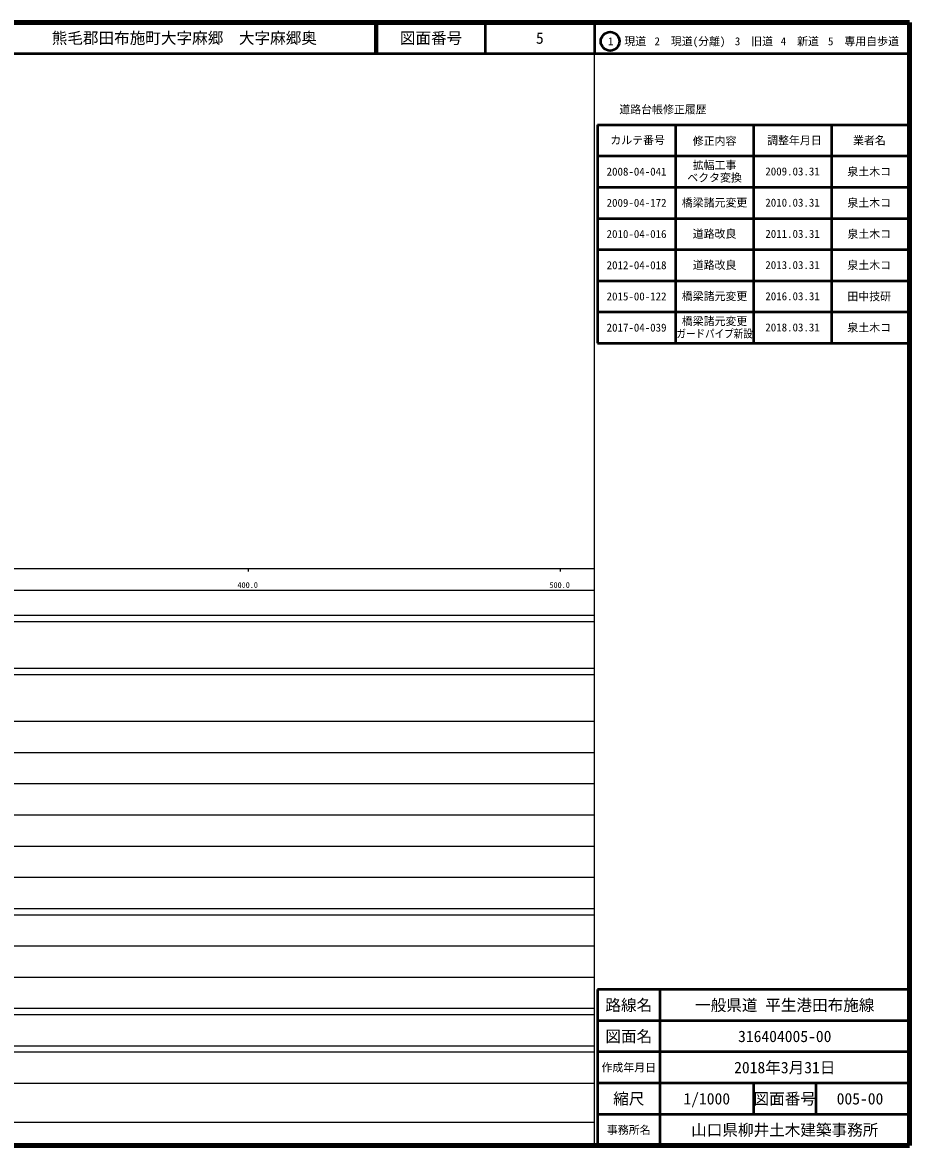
# Model space of a CAD drawing. Units: millimetres on the paper, enlarged 1000 times. Extents: x 40000 to 680000, y 20000 to 380000.
# Drawn here: x 395649 to 680000, y 20000 to 380000 of the extents above; entities that cross this region are included whole.
import ezdxf
from ezdxf.enums import TextEntityAlignment as Align

# ---------------------------------------------------------------- set-up
doc = ezdxf.new("R2010")
doc.units = ezdxf.units.MM
doc.header["$LTSCALE"] = 1000
for name, color, linetype, lineweight in [('M-TTL', 2, 'Continuous', 140), ('M-TTL-BAND', 7, 'Continuous', 25), ('M-TTL-FRAM', 2, 'Continuous', 50), ('M-TTL-LINE', 7, 'Continuous', 50)]:
    doc.layers.add(name, color=color, linetype=linetype, lineweight=lineweight)
doc.layers.add('M-TTL-TXT', color=7, linetype='Continuous')
doc.styles.add('ＭＳ ゴシック', font='')
doc.styles.get('ＭＳ ゴシック').set_extended_font_data('MS Gothic')

msp = doc.modelspace()

# ---------------------------------------------------------------- linework, layer by layer
at = {"layer": 'M-TTL'}
for p, q in [((680000, 380000), (40000, 380000)), ((680000, 20000), (680000, 380000)), ((40000, 20000), (680000, 20000))]:
    msp.add_line(p, q, dxfattribs=at)
at = {"layer": 'M-TTL-BAND'}
for p, q in [((579000, 20000), (579000, 370000)), ((40000, 205000), (579000, 205000)), ((468000, 205000), (468000, 204000)), ((568000, 205000), (568000, 204000)), ((68000, 198000), (579000, 198000)), ((40000, 190000), (579000, 190000)), ((40000, 188000), (579000, 188000)), ((40000, 173000), (579000, 173000)), ((40000, 171000), (579000, 171000)), ((40000, 156000), (579000, 156000)), ((46000, 146000), (579000, 146000)), ((52000, 136000), (579000, 136000)), ((46000, 126000), (579000, 126000)), ((52000, 116000), (579000, 116000)), ((46000, 106000), (579000, 106000)), ((40000, 96000), (579000, 96000)), ((40000, 94000), (579000, 94000)), ((49000, 84000), (579000, 84000)), ((40000, 74000), (579000, 74000)), ((40000, 64000), (579000, 64000)), ((40000, 62000), (579000, 62000)), ((40000, 52000), (579000, 52000)), ((40000, 50000), (579000, 50000)), ((40000, 40000), (579000, 40000)), ((68000, 27500), (579000, 27500))]:
    msp.add_line(p, q, dxfattribs=at)
at = {"layer": 'M-TTL-FRAM'}
for p, q in [((580000, 347197), (680000, 347197)), ((580000, 347197), (580000, 277197)), ((580000, 277197), (680000, 277197)), ((680000, 70000), (580000, 70000)), ((580000, 70000), (580000, 20000))]:
    msp.add_line(p, q, dxfattribs=at)
at = {"layer": 'M-TTL-LINE'}
for p, q in [((508747, 380000), (508747, 370000)), ((509247, 380000), (509247, 370000)), ((543997, 380000), (543997, 370000)), ((579000, 380000), (579000, 370000)), ((40000, 370000), (680000, 370000)), ((605000, 347197), (605000, 277197)), ((630000, 347197), (630000, 277197)), ((655000, 347197), (655000, 277197)), ((580000, 337197), (680000, 337197)), ((580000, 327197), (680000, 327197)), ((580000, 317197), (680000, 317197)), ((580000, 307197), (680000, 307197)), ((580000, 297197), (680000, 297197)), ((580000, 287197), (680000, 287197)), ((600000, 70000), (600000, 20000)), ((680000, 60000), (580000, 60000)), ((680000, 50000), (580000, 50000)), ((680000, 40000), (580000, 40000)), ((630000, 40000), (630000, 30000)), ((650000, 40000), (650000, 30000)), ((680000, 30000), (580000, 30000))]:
    msp.add_line(p, q, dxfattribs=at)
msp.add_circle((584031, 373958), 3000, dxfattribs=at)

# ---------------------------------------------------------------- texts
at = {"layer": 'M-TTL-BAND', "style": 'ＭＳ ゴシック'}
for s, p in [('400.0', (467844, 198195)), ('500.0', (567844, 198195))]:
    msp.add_text(s, height=1833, dxfattribs=at).set_placement(p, align=Align.BOTTOM_CENTER)
at = {"layer": 'M-TTL-TXT', "style": 'ＭＳ ゴシック'}
msp.add_text('熊毛郡田布施町大字麻郷\u3000大字麻郷奥', height=3666, dxfattribs=at).set_placement((405024, 375000), align=Align.MIDDLE_LEFT)
for s, height, p in [('図面番号', 3666, (526622, 375000)), ('5', 3666, (561497, 375000)), ('1\u3000現道', 2566, (589448, 373958)), ('2\u3000現道(分離)', 2566, (609619, 373958)), ('3\u3000旧道', 2566, (630121, 373958)), ('4\u3000新道', 2566, (644824, 373958)), ('5\u3000専用自歩道', 2566, (665228, 373958)), ('道路台帳修正履歴', 2566, (600968, 352113)), ('カルテ番号', 2566, (592839, 342277)), ('修正内容', 2566, (617509, 342023)), ('調整年月日', 2566, (643089, 342197)), ('業者名', 2566, (667134, 342197)), ('拡幅工事', 2566, (617500, 334245)), ('2008-04-041', 2566, (592500, 332189)), ('ベクタ変換', 2566, (617500, 330245)), ('2009.03.31', 2566, (642500, 332245)), ('泉土木コ', 2566, (667077, 332189)), ('2009-04-172', 2566, (592500, 322189)), ('橋梁諸元変更', 2566, (617500, 322245)), ('2010.03.31', 2566, (642500, 322245)), ('泉土木コ', 2566, (667077, 322189)), ('2010-04-016', 2566, (592500, 312189)), ('道路改良', 2566, (617500, 312245)), ('2011.03.31', 2566, (642500, 312245)), ('泉土木コ', 2566, (667077, 312189)), ('2012-04-018', 2566, (592500, 302189)), ('道路改良', 2566, (617500, 302245)), ('2013.03.31', 2566, (642500, 302245)), ('泉土木コ', 2566, (667077, 302189)), ('2015-00-122', 2566, (592500, 292189)), ('橋梁諸元変更', 2566, (617500, 292245)), ('2016.03.31', 2566, (642500, 292245)), ('田中技研', 2566, (667077, 292189)), ('橋梁諸元変更', 2566, (617500, 284245)), ('2017-04-039', 2566, (592500, 282189)), ('2018.03.31', 2566, (642500, 282245)), ('泉土木コ', 2566, (667077, 282189)), ('路線名', 3666, (590000, 65000)), ('路線名', 3666, (590000, 65000)), ('一般県道 平生港田布施線', 3666, (640000, 65000)), ('図面名', 3666, (590000, 55000)), ('図面名', 3666, (590000, 55000)), ('316404005-00', 3666, (640000, 55000)), ('2018年3月31日', 3666, (640000, 45000)), ('作成年月日', 2566, (590000, 45000)), ('作成年月日', 2566, (590000, 45000)), ('縮尺', 3666, (590000, 35000)), ('縮尺', 3666, (590000, 35000)), ('1/1000', 3666, (615000, 35000)), ('図面番号', 3666, (640000, 35000)), ('図面番号', 3666, (640000, 35000)), ('005-00', 3666, (664125, 35000)), ('事務所名', 2566, (590000, 25000)), ('事務所名', 2566, (590000, 25000)), ('山口県柳井土木建築事務所', 3666, (640000, 25000))]:
    msp.add_text(s, height=height, dxfattribs=at).set_placement(p, align=Align.MIDDLE_CENTER)
at = {"layer": 'M-TTL-TXT', "style": 'ＭＳ ゴシック', "width": 0.85}
msp.add_text('ガードパイプ新設', height=2566, dxfattribs=at).set_placement((617500, 280245), align=Align.MIDDLE_CENTER)

doc.saveas('drawing.dxf')
